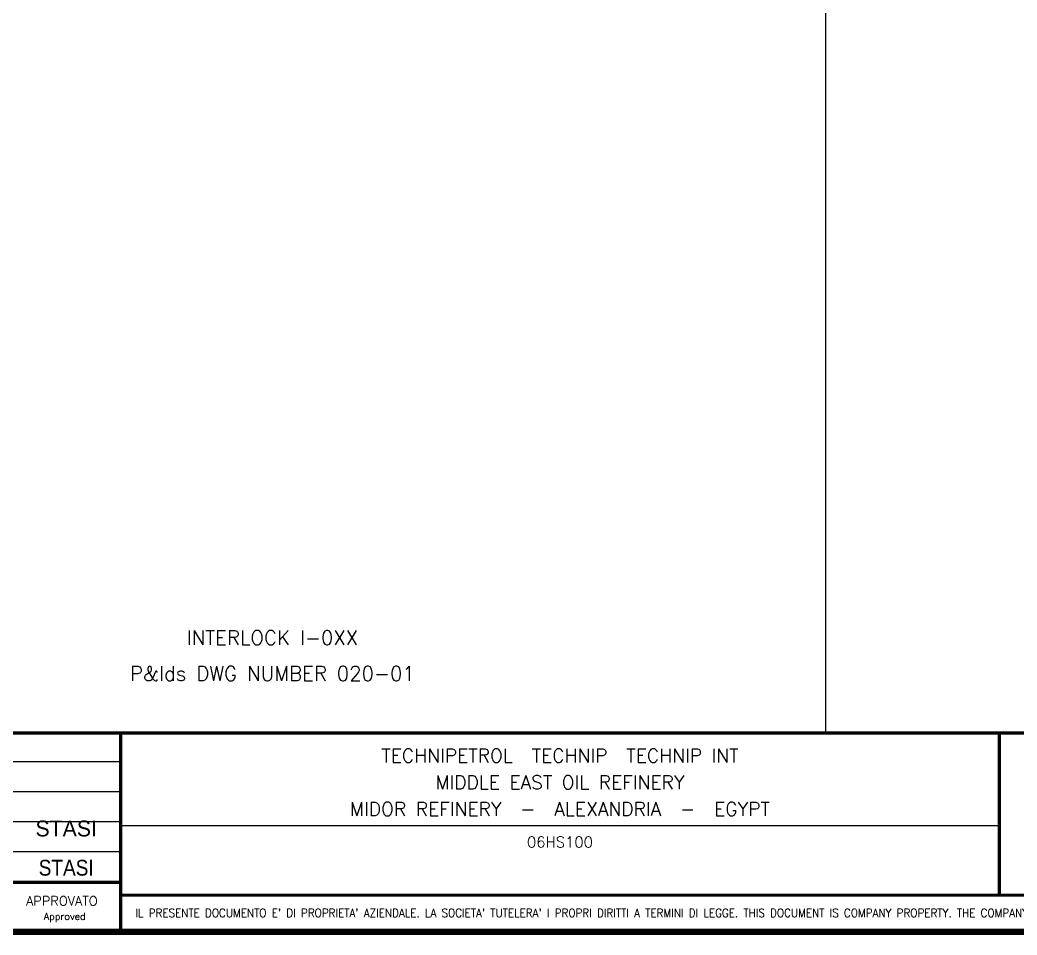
# Model space of a CAD drawing. Extents: x -4 to 378, y 0 to 264.
# Drawn here: x 153.8 to 291.8, y -0.4 to 126.2 of the extents above; entities that cross this region are included whole.
import ezdxf
from ezdxf.enums import TextEntityAlignment as Align

# ---------------------------------------------------------------- set-up
doc = ezdxf.new("R2010")
doc.units = 0
doc.header["$LTSCALE"] = 5
doc.header["$MEASUREMENT"] = 0
doc.linetypes.add('CONTINUA', pattern=[0])
doc.layers.get('0').update_dxf_attribs({"linetype": 'CONTINUA'})
doc.layers.add('02', color=7, linetype='CONTINUA')
doc.styles.add('DESCRIZ', font='SIMPLEX')
doc.styles.add('FOXS', font='FOXS')
doc.styles.add('SIMPLEX', font='simplex.shx')

# ---------------------------------------------------------------- blocks, each defined once
blk = doc.blocks.new('CART_OR')
for p, q in [((0, 23.58), (167.69, 23.58)), ((0, 19.43), (167.69, 19.43)), ((0, 15.29), (167.69, 15.29)), ((0, 11.14), (167.69, 11.14))]:
    blk.add_line(p, q)
at = {"color": 7}
blk.add_line((289.32, 14.68), (167.69, 14.68), dxfattribs=at)
at = {"const_width": 0.879}
blk.add_lwpolyline([(0, 263.13), (377.41, 263.13), (377.41, 0), (0, 0)], close=True, dxfattribs=at)
at = {"const_width": 0.439}
blk.add_lwpolyline([(0, 6.85), (167.69, 6.85)], dxfattribs=at)
at = {"layer": '02', "const_width": 0.439}
for points in [[(0, 27.54), (377.41, 27.54)], [(167.69, 27.54), (167.69, 0)], [(289.32, 27.54), (289.32, 5.08)], [(167.69, 5.08), (377.41, 5.08)]]:
    blk.add_lwpolyline(points, dxfattribs=at)
at = {"style": 'DESCRIZ'}
blk.add_attdef('PLOT_PAREMETERS', text='', height=1.76, rotation=90, dxfattribs=at).set_placement((-2.95, 50.73), align=Align.MIDDLE)
for tag, height, p in [('REV4', 1.76, (4.2, 25.57)), ('XX/XX/94', 1.76, (16.47, 25.57)), ('REV3', 1.76, (4.2, 21.43)), ('XX/XX/94', 1.76, (16.47, 21.43)), ('SCALE', 1.76, (339.86, 20.71)), ('FOGLIO', 1.76, (362.89, 20.76)), ('REV2', 1.76, (4.2, 17.28)), ('XX/XX/94', 1.76, (16.47, 17.28)), ('REV1', 1.76, (4.2, 13.14)), ('XX/XX/94', 1.76, (16.47, 13.14)), ('HEADER_LINE_3', 2.19, (228.5, 11.83)), ('REV0', 1.76, (4.2, 8.99)), ('XX/XX/94', 1.76, (16.47, 8.99)), ('HEADER_LINE_4', 2.19, (228.5, 7.59))]:
    blk.add_attdef(tag, text='', height=height, dxfattribs=at).set_placement(p, align=Align.MIDDLE)
for tag, p in [('DESCRIPTION', (27.33, 24.69)), ('DESCRIPTION', (27.33, 20.54)), ('DESCRIPTION', (27.33, 16.4)), ('DOCUMENT', (349.33, 15.81)), ('DESCRIPTION', (27.33, 12.25)), ('CUSTOMER_ORDER', (349.33, 11.08)), ('DESCRIPTION', (27.33, 8.11)), ('CUSTOMER_REF', (349.33, 6.34))]:
    blk.add_attdef(tag, p, '', height=1.76, dxfattribs=at)
at = {"style": 'FOXS', "width": 0.9}
for tag, p in [('DISEGNATO4', (129.98, 25.47)), ('CONTROLLATO4', (145.07, 25.47)), ('APPROVATO4', (160.16, 25.47)), ('DISEGNATO3', (129.98, 21.33)), ('CONTROLLATO3', (145.07, 21.33)), ('APPROVATO3', (160.16, 21.33)), ('DISEGNATO2', (129.98, 17.18)), ('CONTROLLATO2', (145.07, 17.18)), ('APPROVATO2', (160.16, 17.18)), ('DISEGNATO1', (129.98, 13.03)), ('CONTROLLATO1', (145.07, 13.03)), ('APPROVATO1', (160.16, 13.03)), ('DISEGNATO0', (129.98, 8.88)), ('CONTROLLATO0', (145.07, 8.88)), ('APPROVATO0', (160.16, 8.88))]:
    blk.add_attdef(tag, text='', height=2.19, dxfattribs=at).set_placement(p, align=Align.MIDDLE)
at = {"color": 1, "style": 'DESCRIZ'}
for tag, p in [('CONTRACTOR', (228.5, 24.4)), ('HEADER_LINE_1', (228.5, 20.7)), ('HEADER_LINE_2', (228.5, 17.01))]:
    blk.add_attdef(tag, text='', height=1.9, dxfattribs=at).set_placement(p, align=Align.MIDDLE)
at = {"style": 'DESCRIZ'}
blk.add_attdef('FILE_NAME', (-2.16, 3.38), '', height=1.76, rotation=90, dxfattribs=at)
at = {"layer": '02', "style": 'SIMPLEX'}
for s, height, p in [('APPROVATO', 1.306, (154.61, 3.63)), ('Approved', 0.958, (157.07, 1.67))]:
    blk.add_text(s, height=height, dxfattribs=at).set_placement(p)
at = {"layer": '02', "style": 'SIMPLEX', "width": 0.9}
blk.add_text("IL PRESENTE DOCUMENTO E' DI PROPRIETA' AZIENDALE. LA SOCIETA' TUTELERA' I PROPRI DIRITTI A TERMINI DI LEGGE. THIS DOCUMENT IS COMPANY PROPERTY. THE COMPANY LAW FULL RESERVES ALL RIGHT.", height=1.16748, dxfattribs=at).set_placement((169.74, 2.04))
blk = doc.blocks.new('REV')
at = {"color": 7}
for s, height, style, p in [('15/03/01', 1.8, 'DESCRIZ', (16.47, 13.21)), ('EMO', 2.2, 'FOXS', (129.97, 13.21)), ('MDA', 2.2, 'FOXS', (145.03, 13.21)), ('STASI', 2.2, 'FOXS', (160.16, 13.21)), ('A', 1.8, 'DESCRIZ', (4.2, 13.21))]:
    blk.add_text(s, height=height, dxfattribs=dict(at, style=style)).set_placement(p, align=Align.CENTER)
at = {"color": 7, "style": 'SIMPLEX'}
blk.add_text('AS BUILT AFTER COMMISSIONING', height=1.8, dxfattribs=at).set_placement((27.3, 12.3))

msp = doc.modelspace()

# ---------------------------------------------------------------- linework, layer by layer
at = {"color": 7}
msp.add_line((265.28, 250.75), (265.28, 27.54), dxfattribs=at)

# ---------------------------------------------------------------- block references
ref = msp.add_blockref('CART_OR', (0, 0), dxfattribs=at)
ref.add_attrib('CONTRACTOR', 'TECHNIPETROL  TECHNIP  TECHNIP INT', dxfattribs={"color": 1, "height": 1.8972, "style": 'DESCRIZ'}).set_placement((228.5, 24.4), align=Align.MIDDLE)
ref.add_attrib('HEADER_LINE_1', 'MIDDLE EAST OIL REFINERY', dxfattribs={"color": 1, "height": 1.8972, "style": 'DESCRIZ'}).set_placement((228.5, 20.7), align=Align.MIDDLE)
ref.add_attrib('HEADER_LINE_2', 'MIDOR REFINERY  -  ALEXANDRIA  -  EGYPT', dxfattribs={"color": 1, "height": 1.8972, "style": 'DESCRIZ'}).set_placement((228.5, 17.01), align=Align.MIDDLE)
ref.add_attrib('APPROVATO0', 'STASI', dxfattribs={"height": 2.189, "style": 'FOXS', "width": 0.9}).set_placement((160.16, 8.88), align=Align.MIDDLE)
msp.add_blockref('REV', (0, 0), dxfattribs=at)

# ---------------------------------------------------------------- texts
at = {"color": 1, "style": 'SIMPLEX'}
for s, p in [('INTERLOCK I-0XX', (188.7, 40.71)), ('P&Ids DWG NUMBER 020-01', (188.7, 35.76))]:
    msp.add_text(s, height=2, dxfattribs=at).set_placement(p, align=Align.MIDDLE)
at = {"color": 7, "style": 'SIMPLEX'}
msp.add_text('06HS100', height=1.5, dxfattribs=at).set_placement((228.5, 11.68), align=Align.CENTER)

doc.saveas('drawing.dxf')
